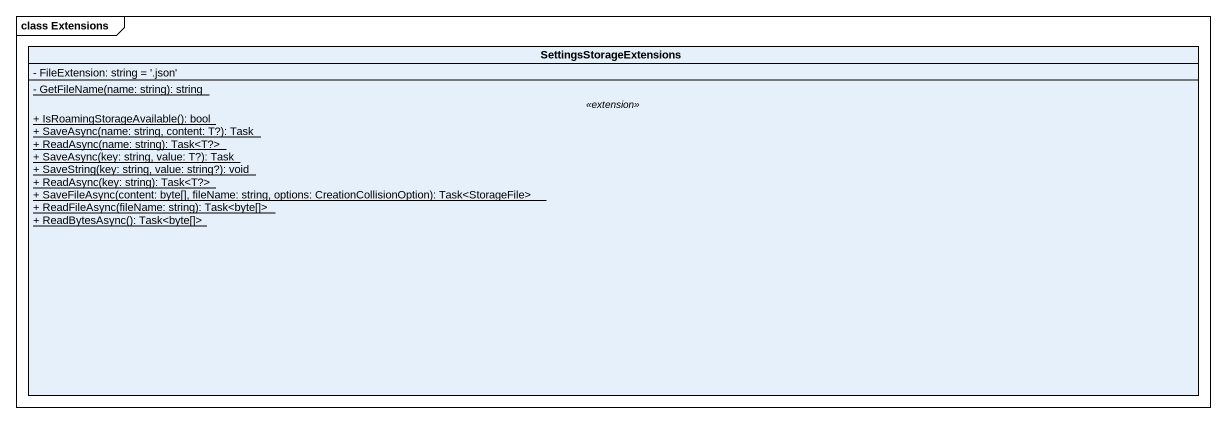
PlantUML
@startuml
mainframe class Extensions
hide circle
hide empty members
skinparam classAttributeIconSize 0
class SettingsStorageExtensions {
  - FileExtension: string = '.json'
  --
  {static} - GetFileName(name: string): string
  .. <<extension>> ..
  {static} + IsRoamingStorageAvailable(): bool
  {static} + SaveAsync(name: string, content: T?): Task
  {static} + ReadAsync(name: string): Task<T?>
  {static} + SaveAsync(key: string, value: T?): Task
  {static} + SaveString(key: string, value: string?): void
  {static} + ReadAsync(key: string): Task<T?>
  {static} + SaveFileAsync(content: byte[], fileName: string, options: CreationCollisionOption): Task<StorageFile>
  {static} + ReadFileAsync(fileName: string): Task<byte[]>
  {static} + ReadBytesAsync(): Task<byte[]>
}
@enduml
